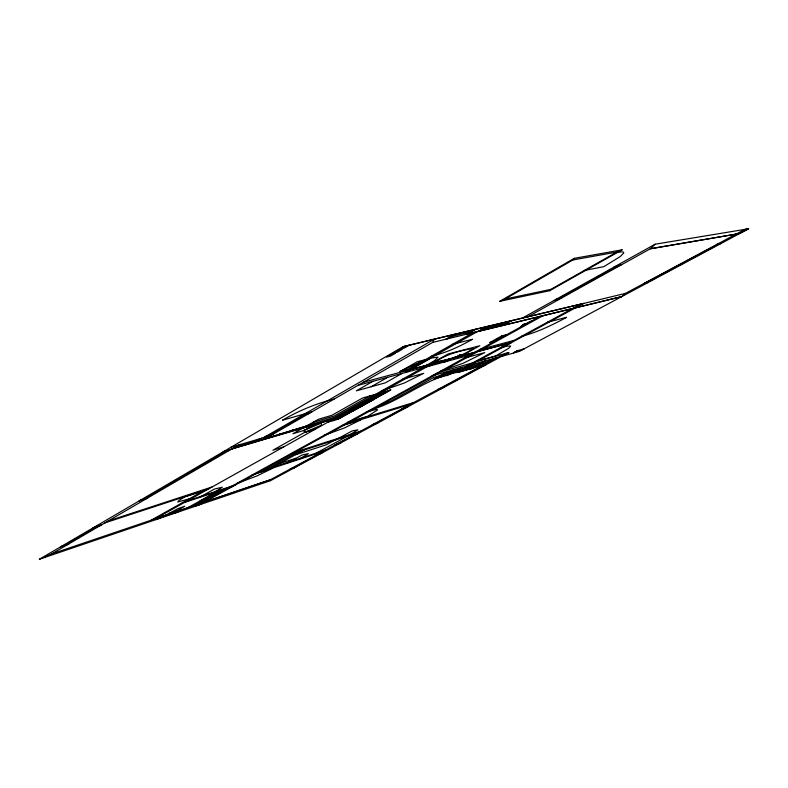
<?xml version="1.0" encoding="UTF-8"?>
<svg xmlns="http://www.w3.org/2000/svg" width="788" height="788" viewBox="0 0 788 788"><rect width="100%" height="100%" fill="white"/><g stroke="black" fill="none" stroke-linecap="round" stroke-linejoin="round"><path stroke-width="1.18" d="M422.752 367.858L334.171 417.512L333.935 418.792L302.996 428.002L292.87 433.755L304.079 430.386M432.632 342.425L434.474 339.096L583.642 303.449L575.723 307.744L432.602 342.445L264.098 439.34L231.83 448.943L51.614 553.934L39.4 559.234L403.052 346.69L434.474 339.096L263.586 437.635L230.884 447.318L231.83 448.943L333.856 418.812L264.098 439.34L263.586 437.635M499.71 301.331L505.088 299.036L572.896 259.961L574.275 258.326L622.077 249.835L549.679 290.713L499.71 301.331L574.275 258.326M549.679 290.713L550.822 289.383L616.837 252.081L622.077 249.835M209.972 496.873L208.111 497.622L209.746 497.001M655.153 244.201L650.228 248.811L739.686 233.494L748.531 228.786L655.153 244.201L522.355 318.096M437.901 372.616L435.419 374.911L199.157 504.931M621.781 296.593L625.416 293.402L744.837 229.436L748.6 228.766L519.253 351.428L501.365 356.481L508.772 352.502L476.878 361.426L575.526 307.783L621.781 296.593L575.447 307.901L580.51 304.198L625.416 293.402M443.142 374.901L442.738 374.94M498.509 338.535L497.376 339.017M497.149 338.968L498.311 338.643M523.39 324.508L522.503 325.011L527.202 323.385M405.367 346.099L400.422 348.986L404.431 348.01L409.376 345.134M65.542 544.892L96.53 526.808M144.076 499.07L225.693 451.445M232.105 448.855L238.744 444.993M234.194 448.234L240.833 444.373M253.263 442.56L259.892 438.729M255.273 441.96L261.902 438.138M269.417 435.281L305.34 414.596M277.987 434.74L306.197 426.2M445.663 339.273L454.223 334.378M280.646 433.952L265.654 438.581L294.042 429.805M373 381.293L356.314 390.828L385.401 382.82L401.929 373.482M447.466 338.83L456.025 333.945M291.127 430.672L306.808 425.855M371.089 386.76L387.696 377.324M400.038 371.512L417.266 361.741L425.461 359.594L400.038 371.512L408.302 369.306M465.846 334.378L474.327 329.571M467.57 333.964L476.041 329.167M302.996 428.002L318.47 419.246L331.817 415.325L362.519 398.038L375.541 394.325M405.298 371L473.204 332.595L477.498 331.551L409.721 369.808M477.843 331.472L486.265 326.724M405.456 372.527L431.066 358.077L438.029 357.122L434.7 360.549L421.659 368.154M479.508 331.068L487.93 326.321M314.264 424.653L303.991 430.445L304.72 432.336L315.387 429.115M369.946 395.921L333.954 416.133L313.082 422.299M151.237 520.169L204.86 490.106M429.184 364.598L448.017 354.039L479.833 345.715L461.285 355.989M426.968 366.725L155.197 518.819L200.546 503.394M427.579 366.558L432.839 363.613M429.224 366.115L434.483 363.169M155.857 519.647L160.634 516.977M332.881 420.703L385.165 391.498M501.936 325.631L510.25 320.992M503.512 325.247L511.816 320.618M157.58 519.065L162.358 516.396M165.628 515.263L177.733 508.743L184.756 506.211L174.67 512.2M337.688 419.324L390.878 389.814L338.239 419.157L327.798 422.23M199.049 497.622L214.395 489.072L222.314 487.171L213.784 492.707M443.644 362.224L448.874 359.308M445.24 361.791L450.46 358.885M558.928 298.632L616.177 266.817M452.519 358.294L457.207 356.55M453.189 358.116L454.873 357.181M403.052 346.69L527.832 316.776L650.346 248.752L736.1 234.115M455.533 357.486L461.167 354.57L456.094 357.338M175.044 513.126L179.822 510.476M176.709 512.564L181.486 509.915M458.399 356.718L460.094 355.782M459.099 356.531L460.783 355.605L457.779 356.403M187.534 507.807L216.375 491.85M209.47 497.08L209.017 497.12M194.084 505.591L218.995 491.83L225.457 489.673M525.655 323.769L521.016 326.439L522.198 326.143M526.02 323.681L531.467 321.041M195.523 506.162L539.879 316.431L543.119 315.643L441.329 371.66L431.972 375.886L497.464 357.407L508.772 352.502L270.491 480.68L39.4 559.234M266.167 469.461L298.031 451.957M272.412 467.412L304.237 449.968M442.964 374.999L443.664 374.546M461.64 367.523L446.619 375.718L472.859 364.361L457.917 372.478M288.871 462.024L295.697 458.301L279.257 463.659M286.497 463.511L302.159 454.981L308.384 453.642L298.938 459.434M580.51 304.198L466.929 366.026L477.124 361.357M504.606 345.971L507.6 344.336M373.197 409.208C403.495 399.703 427.638 376.585 459.778 371.926L474.869 363.78M334.644 440.226L326.035 444.895L295.569 454.725M335.53 439.94L352.147 430.928L357.91 429.844L347.626 436.069M470.879 368.754L485.733 360.717L460.852 371.394M316.412 453.001L347.843 436.02M523.409 324.42L525.104 323.661L522.749 324.981L526.414 323.829M481.547 365.691L496.312 357.732L470.899 368.745M497.464 357.407L270.185 479.843L51.614 553.934M293.589 467.747L318.726 454.213M338.682 443.467L354.708 434.848M376.004 423.383L404.362 408.115M441.644 388.041L482 366.312M644.702 283.276L718.193 244.152M646.101 282.951L718.843 244.024M497.494 338.771L498.883 338.17M497.799 338.948L498.528 338.604M443.191 374.95L441.556 375.531L443.417 374.605M449.406 372.98L448.165 373.65L449.692 372.921M208.593 497.494L209.184 497.258M449.337 373.059L450.017 372.734M378.309 406.342L390.198 401.417L434.011 377.363L467.323 367.878M168.829 513.48L177.881 510.417M204.181 502.163L270.185 479.843L270.491 480.68M159.964 517.736L177.428 511.806M291.067 468.594L296.101 466.91M289.698 469.333L294.732 467.648M61.769 546.163L69.295 543.631M60.4 546.951L67.935 544.429M187.111 500.961L235.789 484.768M184.303 502.537L232.992 486.314M192.302 498.055L177.753 501.986L178.955 500.449L184.628 496.952L207.943 489.299M236.577 483.546L256.809 476.001L272.648 468.239L252.121 474.977M92.738 528.058L100.303 525.566M317.643 454.272L322.647 452.627M316.215 455.04L321.218 453.396M108.153 520.996L212.149 486.945M259.853 471.529L325.592 449.997M104.834 522.927L208.82 488.816M256.543 473.352L322.322 451.751M94.176 527.211L101.751 524.729M336.19 444.284L341.165 442.669M334.723 445.072L339.707 443.457M352.226 435.646L357.181 434.05M295.264 452.046L360.49 431.194M291.757 453.977L356.915 433.104M353.733 434.828L358.688 433.242M140.254 500.281L147.858 497.858M138.678 501.207L146.282 498.784M373.542 424.161L378.457 422.604M371.985 424.998L376.91 423.442M283.788 446.835L272.904 450.214L304.67 432.366L315.387 429.145M324.026 435.36L344.011 428.12L360.953 419.787L341.362 425.815M403.545 407.997L408.411 406.49M401.919 408.874L406.795 407.366M345.735 424.269L410.026 404.5M347.597 422.378L367.809 416.192L377.639 409.809L376.004 409.435L366.331 412.055M349.557 422.161L413.769 402.491M437.527 389.686L442.334 388.248M223.713 451.514L231.298 449.249M221.881 452.578L229.466 450.312M439.241 388.76L444.038 387.322M237.503 446.313L256.573 440.65M307.606 425.402L334.171 417.512M357.87 408.066L358.422 407.908M265.842 436.335L272.973 434.237M263.99 437.409L271.121 435.301M352.866 411.041L374.064 399.368L373.512 399.526M369.139 401.791L369.69 401.624M481.458 366.016L486.157 364.667M479.646 366.991L484.344 365.642M301.784 415.611L308.866 413.592M460.931 371.355L471.864 368.223M459.946 371.887L482.719 365.356M448.874 372.389L453.573 370.133L440.009 377.285L433.784 379.067L445.112 372.862L451.307 371.109M311.94 411.829L282.498 420.191C298.613 410.765 316.037 403.584 334.161 399.053M303.754 414.478L310.836 412.459M380.161 392.926L390.119 390.09M448.825 373.433L450.253 372.665M381.944 390.74L404.185 383.057L423.767 373.325L402.53 379.195M441.329 371.66L472.761 362.854M440.64 371.118L462.97 363.327L484.748 352.581L464.093 358.185M474.711 361.791L495.819 355.88L508.664 348.296L510.693 346.031L507.314 346.08L500.252 347.882M500.961 347.498L504.261 346.602M431.854 364.647L446.254 360.766M505.955 344.78L509.245 343.893M358.008 385.342L469.392 355.27M502.951 346.415L506.241 345.528M457.739 356.265L458.301 356.117M409.809 369.759L474.642 352.374M478.011 351.478L508.841 343.213L363.386 382.239M507.955 343.696L511.235 342.81M479.823 349.517L513.943 340.436M521.617 336.259C537.505 332.369 552.25 325.011 566.611 317.357L547.345 322.253M490.963 342.012L493.721 341.293L503.985 335.639L501.247 336.338M494.618 341.362L489.486 342.701L501.838 335.885L506.93 334.575M431.381 356.255C445.949 352.916 459.601 346.553 472.583 339.273L452.44 344.346M521.952 325.927L523.134 325.631M529.29 321.878L530.491 321.573M542.922 315.752L572.6 308.512M451.731 336.397L470.072 331.984M483.714 328.704L506.083 323.316M477.361 331.63L539.681 316.549M527.842 316.766L583.642 303.449M644.003 283.444L648.189 282.468M553.846 300.573L559.204 299.361M556.249 299.243L561.598 298.031M505.088 299.036L550.822 289.383M613.606 267.319L618.728 266.305M616.196 265.881L621.308 264.876M716.893 244.398L720.784 243.65M584.292 270.471L603.795 266.679L620.205 256.592L623.8 252.948L623.328 252.081L621.308 251.864L615.861 252.633M572.896 259.961L616.837 252.081M436.306 361.298L436.188 361.682C448.874 359.614 461.935 356.117 472.839 348.966L473.027 348.562C460.32 350.522 447.17 354.048 436.306 361.298M460.783 354.827L459.059 355.368L460.783 354.827M529.595 321.918L529.595 321.918M522.602 325.73L523.084 325.513L522.602 325.73M391.311 354.285L386.465 357.122L390.503 356.117L395.34 353.3L391.311 354.285M398.137 350.315L393.251 353.172L397.28 352.187L402.166 349.33L398.137 350.315M171.321 512.929L170.779 513.234L172.759 512.446L171.321 512.929M208.781 496.302L199.65 501.355L209.411 498.065L218.542 493.032L208.781 496.302M212.504 495.928L211.411 496.529L215.518 494.923L212.504 495.928M498.646 338.21L496.942 339.145L501.404 337.491L498.646 338.21M451.987 370.912L440.689 377.088L446.816 375.334L458.084 369.188L451.987 370.912M517.007 350.867L513.412 352.797L519.519 350.158L517.007 350.867M521.686 349.547L518.09 351.468L524.158 348.857L521.686 349.547M321.13 423.146L304.04 430.435L304.729 432.346L321.553 425.146L321.13 423.146"/></g></svg>
